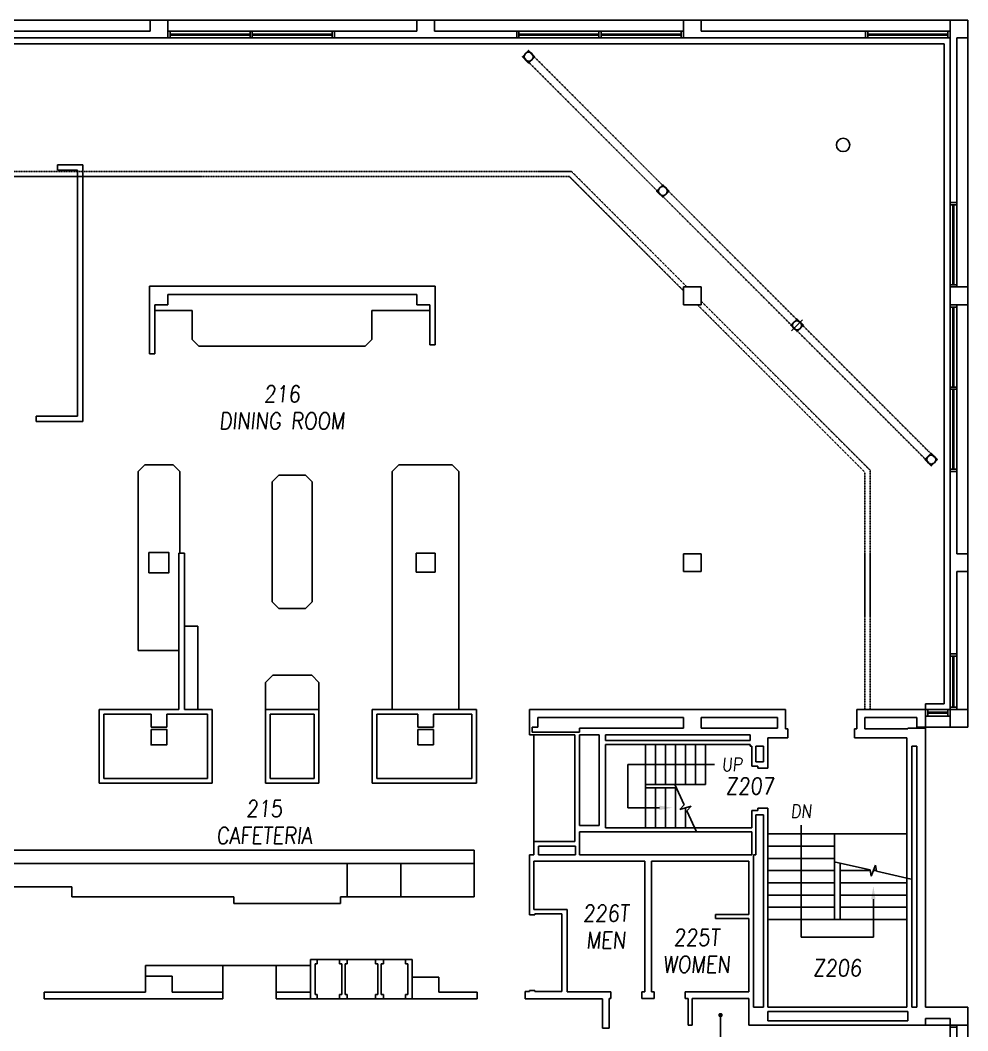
# Model space of a CAD drawing. Extents: x 1352 to 4791, y 589 to 3366.
# Drawn here: x 2695 to 3548, y 2456 to 3366 of the extents above; entities that cross this region are included whole.
import ezdxf
from ezdxf.enums import TextEntityAlignment as Align

# ---------------------------------------------------------------- set-up
doc = ezdxf.new("R2010")
doc.units = 0
doc.header["$MEASUREMENT"] = 0
doc.linetypes.add('DASHED', pattern=[0.75, 0.5, -0.25])
doc.linetypes.add('HIDDEN', pattern=[0.375, 0.25, -0.125])
for name, color, linetype in [('A-BELOW', 111, 'CONTINUOUS'), ('A-FS-ID', 6, 'CONTINUOUS'), ('A-FS-NM', 6, 'CONTINUOUS'), ('A-GLAZ', 191, 'CONTINUOUS'), ('A-OVHD', 111, 'CONTINUOUS'), ('A-STRS', 4, 'CONTINUOUS'), ('A-WL-EX', 171, 'CONTINUOUS')]:
    doc.layers.add(name, color=color, linetype=linetype)
doc.styles.get("Standard").update_dxf_attribs({"font": 'romans.shx', "width": 0.85, "oblique": 5, "height": 15})

msp = doc.modelspace()

# ---------------------------------------------------------------- linework, layer by layer
at = {"layer": 'A-BELOW'}
for p, q in [((2812, 3365.62), (2588, 3365.62)), ((3052, 3365.62), (2828, 3365.62)), ((3292, 3365.62), (3068, 3365.62)), ((3532, 3365.62), (3308, 3365.62)), ((2902, 3355.62), (2830, 3355.62)), ((2976, 3355.62), (2904, 3355.62)), ((3216, 3355.62), (3144, 3355.62)), ((3290, 3355.62), (3218, 3355.62)), ((3530, 3355.62), (3458, 3355.62)), ((2830, 3349.62), (2902, 3349.62)), ((2904, 3349.62), (2976, 3349.62)), ((3144, 3349.62), (3216, 3349.62)), ((3218, 3349.62), (3290, 3349.62)), ((3458, 3349.62), (3530, 3349.62)), ((3548, 3125.62), (3548, 3349.62)), ((3526.88, 3344.5), (2593.13, 3344.5)), ((3526.88, 2750.75), (3526.88, 3344.5)), ((3532, 3127.62), (3532, 3199.62)), ((3538, 3199.62), (3538, 3127.62)), ((3548, 2885.62), (3548, 3109.62)), ((3532, 3035.62), (3532, 3107.62)), ((3538, 3107.62), (3538, 3035.62)), ((3532, 2961.62), (3532, 3033.62)), ((3538, 3033.62), (3538, 2961.62)), ((2801.25, 2959.64), (2807.25, 2965.64)), ((2807.25, 2965.64), (2832.75, 2965.64)), ((2838.75, 2959.64), (2832.75, 2965.64)), ((3030, 2959.64), (3036, 2965.64)), ((3036, 2965.64), (3084, 2965.64)), ((3090, 2959.64), (3084, 2965.64)), ((2922, 2950.37), (2928, 2956.37)), ((2952, 2956.37), (2928, 2956.37)), ((2958, 2950.37), (2952, 2956.37)), ((3030, 2959.64), (3030, 2745.62)), ((3090, 2959.64), (3090, 2745.62)), ((2922, 2842.37), (2922, 2950.37)), ((2958, 2842.37), (2958, 2950.37)), ((3548, 2745.62), (3548, 2869.62)), ((2922, 2842.37), (2928, 2836.37)), ((2958, 2842.37), (2952, 2836.37)), ((2952, 2836.37), (2928, 2836.37)), ((2855, 2820.54), (2843, 2820.54)), ((2855, 2820.54), (2855, 2745.62)), ((2838, 2798.62), (2801.25, 2798.62)), ((3532, 2793.62), (3532, 2747.62)), ((3538, 2793.62), (3538, 2747.62)), ((2916, 2769.93), (2922.44, 2776.37)), ((2964, 2769.93), (2957.56, 2776.37)), ((2916, 2769.93), (2916, 2745.62)), ((2964, 2769.93), (2964, 2745.62)), ((3510, 2750.75), (3526.88, 2750.75)), ((3510, 2745.62), (3510, 2750.75)), ((3512, 2745.62), (3530, 2745.62)), ((3530, 2739.62), (3512, 2739.62)), ((3510, 2729.62), (3532, 2729.62)), ((3157.38, 2722.87), (3157.38, 2626.87)), ((2664.63, 2619.12), (3103.63, 2619.12)), ((3103.63, 2577.12), (3103.63, 2619.12)), ((2646.63, 2607.12), (3103.63, 2607.12)), ((2989.38, 2577.12), (2989.38, 2607.12)), ((3037.63, 2577.12), (3037.63, 2607.12)), ((2646.63, 2586.12), (2741.63, 2586.12)), ((2741.63, 2577.12), (2741.63, 2586.12)), ((2741.63, 2577.12), (2887.38, 2577.12)), ((2887.38, 2571.12), (2887.38, 2577.12)), ((2983.38, 2577.12), (3103.63, 2577.12)), ((2983.38, 2571.12), (2983.38, 2577.12)), ((2887.38, 2571.12), (2983.38, 2571.12)), ((2956.5, 2520.62), (3048, 2520.62)), ((2956.5, 2485.12), (2956.5, 2520.62)), ((2962.5, 2516.62), (2962.5, 2520.62)), ((2982.5, 2516.62), (2982.5, 2520.62)), ((2989.5, 2516.62), (2989.5, 2520.62)), ((3015, 2516.62), (3015, 2520.62)), ((3022, 2516.62), (3022, 2520.62)), ((3042, 2516.62), (3042, 2520.62)), ((3048, 2504.62), (3048, 2520.62)), ((2808, 2515.12), (2956.5, 2515.12)), ((2808, 2505.62), (2808, 2515.12)), ((2877.5, 2485.12), (2877.5, 2515.12)), ((2925.5, 2485.12), (2925.5, 2515.12)), ((2960.5, 2489.12), (2960.5, 2516.62)), ((2960.5, 2516.62), (2962.5, 2516.62)), ((2982.5, 2516.62), (2984.5, 2516.62)), ((2984.5, 2489.12), (2984.5, 2516.62)), ((2987.5, 2489.12), (2987.5, 2516.62)), ((2987.5, 2516.62), (2989.5, 2516.62)), ((3015, 2516.62), (3017, 2516.62)), ((3017, 2489.12), (3017, 2516.62)), ((3020, 2489.12), (3020, 2516.62)), ((3020, 2516.62), (3022, 2516.62)), ((3042, 2516.62), (3044, 2516.62)), ((3044, 2489.12), (3044, 2516.62)), ((2956.5, 2485.12), (3048, 2485.12)), ((2960.5, 2489.12), (2962.5, 2489.12)), ((2962.5, 2485.12), (2962.5, 2489.12)), ((2982.5, 2485.12), (2982.5, 2489.12)), ((2982.5, 2489.12), (2984.5, 2489.12)), ((2987.5, 2489.12), (2989.5, 2489.12)), ((2989.5, 2485.12), (2989.5, 2489.12)), ((3015, 2485.12), (3015, 2489.12)), ((3015, 2489.12), (3017, 2489.12)), ((3020, 2489.12), (3022, 2489.12)), ((3022, 2485.12), (3022, 2489.12)), ((3042, 2485.12), (3042, 2489.12)), ((3042, 2489.12), (3044, 2489.12)), ((3510, 2461.62), (3532, 2461.62)), ((3548, 2148.62), (3548, 2461.62))]:
    msp.add_line(p, q, dxfattribs=at)
at = {"layer": 'A-BELOW', "linetype": 'Continuous'}
for p, q in [((2849.88, 3104.62), (2816.25, 3104.62)), ((2849.88, 3078.37), (2849.88, 3104.62)), ((3063.75, 3104.62), (3011.75, 3104.62)), ((3011.75, 3104.62), (3011.75, 3078.37)), ((2855.88, 3072.37), (2849.88, 3078.37)), ((3011.75, 3078.37), (3005.75, 3072.37)), ((3005.75, 3072.37), (2855.88, 3072.37)), ((2801.25, 2959.64), (2801.25, 2798.62)), ((2838.75, 2959.64), (2838.75, 2886.25)), ((2922.44, 2776.37), (2957.56, 2776.37))]:
    msp.add_line(p, q, dxfattribs=at)
at = {"layer": 'A-BELOW'}
msp.add_circle((3435.77, 3253.39), 6, dxfattribs=at)
at = {"layer": 'A-FS-ID'}
msp.add_line((3325.44, 2470.62), (3325.44, 2442.51), dxfattribs=at)
at = {"layer": 'A-FS-ID', "const_width": 2}
msp.add_lwpolyline([(3324.44, 2470.62, 1), (3326.44, 2470.62, 1)], format="xyb", close=True, dxfattribs=at)
at = {"layer": 'A-GLAZ'}
for p, q in [((2830, 3355.62), (2828, 3355.62)), ((2828, 3349.62), (2828, 3355.62)), ((2830, 3349.62), (2830, 3355.62)), ((2904, 3355.62), (2902, 3355.62)), ((2902, 3349.62), (2902, 3355.62)), ((2904, 3349.62), (2904, 3355.62)), ((2976, 3349.62), (2976, 3355.62)), ((2978, 3355.62), (2976, 3355.62)), ((2978, 3349.62), (2978, 3355.62)), ((3142, 3349.62), (3142, 3355.62)), ((3144, 3355.62), (3142, 3355.62)), ((3144, 3349.62), (3144, 3355.62)), ((3216, 3349.62), (3216, 3355.62)), ((3218, 3355.62), (3216, 3355.62)), ((3218, 3349.62), (3218, 3355.62)), ((3292, 3355.62), (3290, 3355.62)), ((3290, 3349.62), (3290, 3355.62)), ((3292, 3349.62), (3292, 3355.62)), ((3458, 3355.62), (3456, 3355.62)), ((3456, 3349.62), (3456, 3355.62)), ((3458, 3349.62), (3458, 3355.62)), ((3530, 3349.62), (3530, 3355.62)), ((3532, 3355.62), (3530, 3355.62)), ((3532, 3349.62), (3532, 3355.62)), ((2830, 3349.62), (2828, 3349.62)), ((2830, 3353.12), (2902, 3353.12)), ((2830, 3352.87), (2902, 3352.87)), ((2830, 3352.37), (2902, 3352.37)), ((2830, 3352.12), (2902, 3352.12)), ((2904, 3349.62), (2902, 3349.62)), ((2904, 3353.12), (2976, 3353.12)), ((2904, 3352.87), (2976, 3352.87)), ((2904, 3352.37), (2976, 3352.37)), ((2904, 3352.12), (2976, 3352.12)), ((2978, 3349.62), (2976, 3349.62)), ((3144, 3349.62), (3142, 3349.62)), ((3144, 3353.12), (3216, 3353.12)), ((3144, 3352.87), (3216, 3352.87)), ((3144, 3352.37), (3216, 3352.37)), ((3144, 3352.12), (3216, 3352.12)), ((3218, 3349.62), (3216, 3349.62)), ((3218, 3353.12), (3290, 3353.12)), ((3218, 3352.87), (3290, 3352.87)), ((3218, 3352.37), (3290, 3352.37)), ((3218, 3352.12), (3290, 3352.12)), ((3292, 3349.62), (3290, 3349.62)), ((3458, 3349.62), (3456, 3349.62)), ((3458, 3353.12), (3530, 3353.12)), ((3458, 3352.87), (3530, 3352.87)), ((3458, 3352.37), (3530, 3352.37)), ((3458, 3352.12), (3530, 3352.12)), ((3532, 3349.62), (3530, 3349.62)), ((3538, 3201.62), (3532, 3201.62)), ((3532, 3201.62), (3532, 3199.62)), ((3538, 3201.62), (3538, 3199.62)), ((3538, 3199.62), (3532, 3199.62)), ((3534.5, 3199.62), (3534.5, 3127.62)), ((3534.75, 3199.62), (3534.75, 3127.62)), ((3535.25, 3199.62), (3535.25, 3127.62)), ((3535.5, 3199.62), (3535.5, 3127.62)), ((3538, 3127.62), (3532, 3127.62)), ((3532, 3127.62), (3532, 3125.62)), ((3538, 3127.62), (3538, 3125.62)), ((3538, 3125.62), (3532, 3125.62)), ((3538, 3109.62), (3532, 3109.62)), ((3532, 3109.62), (3532, 3107.62)), ((3538, 3109.62), (3538, 3107.62)), ((3538, 3107.62), (3532, 3107.62)), ((3534.5, 3107.62), (3534.5, 3035.62)), ((3534.75, 3107.62), (3534.75, 3035.62)), ((3535.25, 3107.62), (3535.25, 3035.62)), ((3535.5, 3107.62), (3535.5, 3035.62)), ((3538, 3035.62), (3532, 3035.62)), ((3532, 3035.62), (3532, 3033.62)), ((3538, 3033.62), (3532, 3033.62)), ((3534.5, 3033.62), (3534.5, 2961.62)), ((3534.75, 3033.62), (3534.75, 2961.62)), ((3535.25, 3033.62), (3535.25, 2961.62)), ((3535.5, 3033.62), (3535.5, 2961.62)), ((3538, 3035.62), (3538, 3033.62)), ((3538, 2961.62), (3532, 2961.62)), ((3532, 2961.62), (3532, 2959.62)), ((3538, 2959.62), (3532, 2959.62)), ((3538, 2961.62), (3538, 2959.62)), ((3538, 2795.62), (3532, 2795.62)), ((3532, 2795.62), (3532, 2793.62)), ((3538, 2793.62), (3532, 2793.62)), ((3534.5, 2793.62), (3534.5, 2747.62)), ((3534.75, 2793.62), (3534.75, 2747.62)), ((3535.25, 2793.62), (3535.25, 2747.62)), ((3535.5, 2793.62), (3535.5, 2747.62)), ((3538, 2795.62), (3538, 2793.62)), ((3512, 2745.62), (3510, 2745.62)), ((3512, 2739.62), (3512, 2745.62)), ((3530, 2739.62), (3530, 2745.62)), ((3532, 2745.62), (3530, 2745.62)), ((3538, 2747.62), (3532, 2747.62)), ((3532, 2747.62), (3532, 2745.62)), ((3538, 2745.62), (3532, 2745.62)), ((3538, 2747.62), (3538, 2745.62)), ((3512, 2739.62), (3510, 2739.62)), ((3530, 2743.12), (3512, 2743.12)), ((3530, 2742.87), (3512, 2742.87)), ((3530, 2742.37), (3512, 2742.37)), ((3530, 2742.12), (3512, 2742.12)), ((3532, 2739.62), (3530, 2739.62)), ((3538, 2461.62), (3532, 2461.62)), ((3532, 2459.62), (3532, 2461.62)), ((3532, 2383.87), (3532, 2459.62)), ((3538, 2459.62), (3532, 2459.62)), ((3538, 2459.62), (3538, 2461.62)), ((3538, 2383.87), (3538, 2459.62))]:
    msp.add_line(p, q, dxfattribs=at)
at = {"layer": 'A-OVHD', "linetype": 'DASHED'}
for p, q in [((3520.42, 2970.03), (3152.41, 3338.04)), ((3515.47, 2965.08), (3147.46, 3333.09))]:
    msp.add_line(p, q, dxfattribs=at)
at = {"layer": 'A-OVHD', "linetype": 'HIDDEN'}
for p, q in [((3191.27, 3229.62), (2588.03, 3229.62)), ((3295.27, 3125.62), (3191.27, 3229.62)), ((3189.36, 3225), (2588.03, 3225)), ((3292, 3122.35), (3189.36, 3225)), ((3455.38, 2958.98), (3304.73, 3109.62)), ((3460, 2960.89), (3308, 3112.89)), ((3455.38, 2745.62), (3455.38, 2958.98)), ((3460, 2745.62), (3460, 2960.89))]:
    msp.add_line(p, q, dxfattribs=at)
at = {"layer": 'A-OVHD'}
msp.add_line((3399.29, 3096.12), (3389.39, 3086.22), dxfattribs=at)
for points in [[(3158.42, 3332.74), (3152.76, 3327.08), (3147.11, 3332.74), (3152.76, 3338.4)], [(3279.21, 3211.95), (3273.55, 3206.29), (3267.9, 3211.95), (3273.55, 3217.61)], [(3399.99, 3091.17), (3394.34, 3085.51), (3388.68, 3091.17), (3394.34, 3096.82)], [(3520.78, 2970.38), (3515.12, 2964.73), (3509.46, 2970.38), (3515.12, 2976.04)]]:
    msp.add_lwpolyline(points, close=True, dxfattribs=at)
for centre in [(3152.76, 3332.74), (3273.55, 3211.95), (3394.34, 3091.17), (3515.12, 2970.38)]:
    msp.add_circle(centre, 4, dxfattribs=at)
at = {"layer": 'A-STRS'}
for p, q in [((3257.88, 2639.12), (3257.88, 2714.12)), ((3266.88, 2678.12), (3266.88, 2714.12)), ((3275.88, 2678.12), (3275.88, 2714.12)), ((3284.88, 2678.12), (3284.88, 2714.12)), ((3293.88, 2678.12), (3293.88, 2714.12)), ((3302.88, 2678.12), (3302.88, 2714.12)), ((3311.88, 2678.12), (3311.88, 2714.12)), ((3241.88, 2696.12), (3319.88, 2696.12)), ((3241.88, 2657.12), (3241.88, 2696.12)), ((3257.88, 2678.12), (3311.88, 2678.12)), ((3257.88, 2675.12), (3285.71, 2675.12)), ((3266.88, 2639.12), (3266.88, 2675.12)), ((3275.88, 2639.12), (3275.88, 2675.12)), ((3292.64, 2659.85), (3284.35, 2678.12)), ((3284.88, 2639.12), (3284.88, 2675.12)), ((3270.5, 2657.12), (3241.88, 2657.12)), ((3288.79, 2655.64), (3292.64, 2659.85)), ((3298.97, 2658.61), (3288.79, 2655.64)), ((3293.88, 2639.12), (3293.88, 2657.12)), ((3298.97, 2658.61), (3295.12, 2654.39)), ((3303.7, 2635.5), (3295.12, 2654.39)), ((3398, 2540.62), (3398, 2641.62)), ((3493, 2633.62), (3368, 2633.62)), ((3428, 2556.62), (3428, 2633.62)), ((3428, 2622.62), (3368, 2622.62)), ((3428, 2611.62), (3368, 2611.62)), ((3428, 2600.62), (3368, 2600.62)), ((3460.07, 2601.28), (3429, 2608.23)), ((3433, 2556.62), (3433, 2607.33)), ((3460.2, 2600.62), (3433, 2600.62)), ((3461.12, 2595.66), (3460.07, 2601.28)), ((3464.88, 2605.58), (3461.12, 2595.66)), ((3465.81, 2600.62), (3463, 2600.62)), ((3464.88, 2605.58), (3465.93, 2599.97)), ((3497, 2593.01), (3465.93, 2599.97)), ((3428, 2589.62), (3368, 2589.62)), ((3493, 2589.62), (3433, 2589.62)), ((3428, 2578.62), (3368, 2578.62)), ((3493, 2578.62), (3433, 2578.62)), ((3463, 2574.95), (3463, 2540.62)), ((3428, 2567.62), (3368, 2567.62)), ((3493, 2567.62), (3433, 2567.62)), ((3433, 2556.62), (3368, 2556.62)), ((3493, 2556.62), (3433, 2556.62)), ((3463, 2540.62), (3398, 2540.62))]:
    msp.add_line(p, q, dxfattribs=at)
for points in [[(3270.5, 2659.07), (3270.5, 2655.18), (3282.17, 2657.12)], [(3461.06, 2574.95), (3464.95, 2574.95), (3463, 2586.62)]]:
    msp.add_solid(points, dxfattribs=at)
at = {"layer": 'A-WL-EX'}
for p, q in [((2812, 3365.62), (2812, 3355.62)), ((2828, 3365.62), (2812, 3365.62)), ((2828, 3349.62), (2828, 3365.62)), ((3052, 3365.62), (3052, 3355.62)), ((3068, 3365.62), (3052, 3365.62)), ((3068, 3355.62), (3068, 3365.62)), ((3292, 3365.62), (3292, 3349.62)), ((3308, 3365.62), (3292, 3365.62)), ((3308, 3355.62), (3308, 3365.62)), ((3532, 3365.62), (3532, 3349.62)), ((3548, 3365.62), (3532, 3365.62)), ((3548, 3349.62), (3548, 3365.62)), ((2812, 3355.62), (2664, 3355.62)), ((2978, 3355.62), (3052, 3355.62)), ((3142, 3355.62), (3068, 3355.62)), ((3456, 3355.62), (3308, 3355.62)), ((2812, 3349.62), (2664, 3349.62)), ((2812, 3349.62), (2828, 3349.62)), ((2978, 3349.62), (3052, 3349.62)), ((3052, 3349.62), (3068, 3349.62)), ((3142, 3349.62), (3068, 3349.62)), ((3292, 3349.62), (3308, 3349.62)), ((3456, 3349.62), (3308, 3349.62)), ((3532, 3201.62), (3532, 3349.62)), ((3538, 3201.62), (3538, 3349.62)), ((3538, 3349.62), (3548, 3349.62)), ((2751.38, 3235.62), (2728.63, 3235.62)), ((2728.63, 3235.62), (2728.63, 3230.75)), ((2746.63, 3230.75), (2728.63, 3230.75)), ((2746.63, 3230.75), (2746.63, 3009.5)), ((2751.38, 3235.62), (2751.38, 3004.62)), ((2811.38, 3126.25), (3068.63, 3126.25)), ((2811.38, 3126.25), (2811.38, 3065.62)), ((2828, 3119), (3052, 3119)), ((2828, 3109.62), (2828, 3119)), ((3052, 3119), (3052, 3109.62)), ((3068.63, 3126.25), (3068.63, 3073.62)), ((3292, 3125.62), (3292, 3109.62)), ((3308, 3125.62), (3292, 3125.62)), ((3308, 3109.62), (3308, 3125.62)), ((3532, 3125.62), (3532, 3109.62)), ((3548, 3125.62), (3532, 3125.62)), ((3548, 3109.62), (3548, 3125.62)), ((2816.25, 3109.62), (2828, 3109.62)), ((2816.25, 3109.62), (2816.25, 3065.62)), ((3052, 3109.62), (3063.75, 3109.62)), ((3063.75, 3109.62), (3063.75, 3073.62)), ((3292, 3109.62), (3308, 3109.62)), ((3532, 3109.62), (3548, 3109.62)), ((3063.75, 3073.62), (3068.63, 3073.62)), ((2816.25, 3065.62), (2811.38, 3065.62)), ((2746.63, 3009.5), (2709.41, 3009.5)), ((2709.41, 3009.5), (2709.41, 3004.62)), ((2751.41, 3004.62), (2709.41, 3004.62)), ((3532, 2959.62), (3532, 2885.62)), ((3538, 2959.62), (3538, 2885.62)), ((2838, 2886.25), (2838, 2745.62)), ((2838, 2886.25), (2842.88, 2886.25)), ((2842.88, 2886.25), (2842.88, 2745.62)), ((3068.63, 2886.25), (3051.38, 2886.25)), ((3068.63, 2869), (3068.63, 2886.25)), ((3292, 2885.62), (3292, 2869.62)), ((3308, 2885.62), (3292, 2885.62)), ((3308, 2869.62), (3308, 2885.62)), ((3532, 2885.62), (3532, 2869.62)), ((3548, 2885.62), (3538, 2885.62)), ((3548, 2869.62), (3548, 2885.62)), ((3068.63, 2869), (3051.38, 2869)), ((3292, 2869.62), (3308, 2869.62)), ((3532, 2869.62), (3532, 2795.62)), ((3538, 2869.62), (3538, 2795.62)), ((3538, 2869.62), (3548, 2869.62)), ((2766.25, 2679.12), (2766.25, 2745.62)), ((2766.25, 2745.62), (2838, 2745.62)), ((2842.88, 2745.62), (2868, 2745.62)), ((2868, 2679.12), (2868, 2745.62)), ((2916, 2745.62), (2916, 2679.12)), ((2916, 2745.62), (2964, 2745.62)), ((2964, 2745.62), (2964, 2679.12)), ((3012, 2745.62), (3105.88, 2745.62)), ((3012, 2679.12), (3012, 2745.62)), ((3153.63, 2745.62), (3384, 2745.62)), ((3153.63, 2722.87), (3153.63, 2745.62)), ((3384, 2728.12), (3384, 2745.62)), ((3448, 2745.62), (3510, 2745.62)), ((3448, 2728.12), (3448, 2745.62)), ((3510, 2745.62), (3510, 2729.62)), ((3548, 2745.62), (3532, 2745.62)), ((3532, 2729.62), (3532, 2745.62)), ((3532, 2745.62), (3532, 2729.62)), ((3548, 2729.62), (3548, 2745.62)), ((2770.5, 2683.37), (2770.5, 2741.37)), ((2770.5, 2741.37), (2813, 2741.37)), ((2813, 2741.37), (2813, 2729.62)), ((2827, 2741.37), (2863.75, 2741.37)), ((2827, 2729.62), (2827, 2741.37)), ((2863.75, 2683.37), (2863.75, 2741.37)), ((2920.25, 2741.37), (2920.25, 2683.37)), ((2920.25, 2741.37), (2959.75, 2741.37)), ((2959.75, 2741.37), (2959.75, 2683.37)), ((3016.25, 2683.37), (3016.25, 2741.37)), ((3016.25, 2741.37), (3053, 2741.37)), ((3053, 2741.37), (3053, 2729.62)), ((3067, 2741.37), (3101.63, 2741.37)), ((3067, 2729.62), (3067, 2741.37)), ((3160.88, 2738.37), (3292, 2738.37)), ((3160.88, 2729.62), (3160.88, 2738.37)), ((3292, 2738.37), (3292, 2728.62)), ((3308, 2738.37), (3376.75, 2738.37)), ((3308, 2728.62), (3308, 2738.37)), ((3376.75, 2728.62), (3376.75, 2738.37)), ((3455.25, 2738.37), (3502, 2738.37)), ((3455.25, 2728.12), (3455.25, 2738.37)), ((3502, 2729.62), (3502, 2738.37)), ((2813, 2729.62), (2827, 2729.62)), ((3053, 2729.62), (3067, 2729.62)), ((3053, 2727.62), (3053, 2713.62)), ((3067, 2727.62), (3053, 2727.62)), ((3067, 2713.62), (3067, 2727.62)), ((3155.88, 2729.62), (3160.88, 2729.62)), ((3155.88, 2725.12), (3155.88, 2729.62)), ((3198.63, 2728.62), (3292, 2728.62)), ((3198.63, 2725.12), (3198.63, 2728.62)), ((3308, 2728.62), (3376.75, 2728.62)), ((3384, 2728.12), (3386, 2728.12)), ((3386, 2720.12), (3386, 2728.12)), ((3446, 2720.12), (3446, 2728.12)), ((3448, 2728.12), (3446, 2728.12)), ((3455.25, 2728.12), (3494, 2728.12)), ((3494, 2728.62), (3494, 2728.12)), ((3510, 2728.62), (3494, 2728.62)), ((3510, 2729.62), (3502, 2729.62)), ((3510, 2477.62), (3510, 2728.62)), ((3532, 2729.62), (3548, 2729.62)), ((3153.63, 2722.87), (3194.38, 2722.87)), ((3155.88, 2725.12), (3198.63, 2725.12)), ((3194.38, 2722.87), (3194.38, 2626.87)), ((3198.63, 2722.87), (3198.63, 2641.25)), ((3198.63, 2722.87), (3216.13, 2722.87)), ((3216.13, 2641.25), (3216.13, 2722.87)), ((3221.88, 2722.87), (3352, 2722.87)), ((3221.88, 2717.75), (3221.88, 2722.87)), ((3352, 2722.87), (3352, 2717.75)), ((3368, 2720.12), (3386, 2720.12)), ((3368, 2712.62), (3368, 2720.12)), ((3368, 2692.62), (3368, 2720.12)), ((3448, 2720.12), (3446, 2720.12)), ((3448, 2720.12), (3493, 2720.12)), ((3493, 2477.62), (3493, 2720.12)), ((3053, 2713.62), (3067, 2713.62)), ((3221.88, 2717.75), (3352, 2717.75)), ((3221.88, 2639.12), (3221.88, 2714.12)), ((3221.88, 2714.12), (3352, 2714.12)), ((3352, 2714.12), (3352, 2712.62)), ((3352, 2712.62), (3353.5, 2712.62)), ((3353.5, 2694.62), (3353.5, 2712.62)), ((3357.13, 2698.37), (3357.13, 2712.62)), ((3357.13, 2712.62), (3364.25, 2712.62)), ((3364.25, 2698.37), (3364.25, 2712.62)), ((3497.5, 2477.62), (3497.5, 2712.62)), ((3497.5, 2712.62), (3502, 2712.62)), ((3502, 2477.62), (3502, 2712.62)), ((3502, 2703.62), (3502, 2712.62)), ((3353.5, 2694.62), (3359, 2694.62)), ((3357.13, 2698.37), (3364.25, 2698.37)), ((3359, 2694.62), (3359, 2692.62)), ((3359, 2692.62), (3368, 2692.62)), ((2770.5, 2683.37), (2863.75, 2683.37)), ((2920.25, 2683.37), (2959.75, 2683.37)), ((3016.25, 2683.37), (3101.63, 2683.37)), ((2766.25, 2679.12), (2868, 2679.12)), ((2916, 2679.12), (2964, 2679.12)), ((3012, 2679.12), (3105.88, 2679.12)), ((3359, 2656.62), (3359, 2654.62)), ((3359, 2656.62), (3368, 2656.62)), ((3368, 2477.62), (3368, 2656.62)), ((3353.5, 2639.12), (3353.5, 2654.62)), ((3353.5, 2654.62), (3359, 2654.62)), ((3357.13, 2614.87), (3357.13, 2650.87)), ((3357.13, 2650.87), (3364.25, 2650.87)), ((3364.25, 2477.62), (3364.25, 2650.87)), ((3198.63, 2641.25), (3216.13, 2641.25)), ((3221.88, 2639.12), (3353.5, 2639.12)), ((3198.63, 2635.5), (3353.5, 2635.5)), ((3198.63, 2635.5), (3198.63, 2614.87)), ((3353.5, 2614.87), (3353.5, 2635.5)), ((3157.38, 2626.87), (3194.38, 2626.87)), ((3157.38, 2614.87), (3157.38, 2626.87)), ((3161.63, 2622.62), (3195, 2622.62)), ((3161.63, 2614.87), (3161.63, 2622.62)), ((3195, 2622.62), (3195, 2614.87)), ((3153.63, 2560.75), (3153.63, 2614.87)), ((3153.63, 2614.87), (3157.38, 2614.87)), ((3161.63, 2614.87), (3195, 2614.87)), ((3198.63, 2614.87), (3353.5, 2614.87)), ((3355.25, 2477.62), (3355.25, 2614.87)), ((3355.25, 2614.87), (3357.13, 2614.87)), ((3157.38, 2609.12), (3257.25, 2609.12)), ((3157.38, 2565.75), (3157.38, 2609.12)), ((3257.25, 2491.62), (3257.25, 2609.12)), ((3263.25, 2609.12), (3351, 2609.12)), ((3263.25, 2491.62), (3263.25, 2609.12)), ((3351, 2561.25), (3351, 2609.12)), ((3157.38, 2565.75), (3187.38, 2565.75)), ((3187.38, 2491.62), (3187.38, 2565.75)), ((3153.63, 2560.75), (3158.38, 2560.75)), ((3158.38, 2561.75), (3182.5, 2561.75)), ((3158.38, 2560.75), (3158.38, 2561.75)), ((3182.5, 2491.75), (3182.5, 2561.75)), ((3321, 2561.25), (3351, 2561.25)), ((3321, 2557.62), (3321, 2561.25)), ((3321, 2557.62), (3351, 2557.62)), ((3351, 2491.62), (3351, 2557.62)), ((2808, 2505.62), (2832, 2505.62)), ((2808, 2491.12), (2808, 2505.62)), ((2832, 2491.12), (2832, 2505.62)), ((3048, 2504.62), (3072, 2504.62)), ((3048, 2485.12), (3048, 2504.62)), ((3072, 2491.12), (3072, 2504.62)), ((2716.63, 2491.12), (2808, 2491.12)), ((2716.63, 2485.12), (2716.63, 2491.12)), ((2832, 2491.12), (2877.5, 2491.12)), ((2925.5, 2491.12), (2956.5, 2491.12)), ((2956.5, 2491.12), (2956.5, 2485.12)), ((3072, 2491.12), (3106.5, 2491.12)), ((3106.5, 2485.12), (3106.5, 2491.12)), ((3149.63, 2491.75), (3153.63, 2491.75)), ((3149.63, 2485.12), (3149.63, 2491.75)), ((3153.63, 2491.75), (3153.63, 2492.75)), ((3153.63, 2492.75), (3158.38, 2492.75)), ((3158.38, 2492.75), (3158.38, 2491.75)), ((3158.38, 2491.75), (3182.5, 2491.75)), ((3187.38, 2491.62), (3226.75, 2491.62)), ((3226.75, 2491.62), (3226.75, 2485.62)), ((3254.75, 2491.62), (3254.75, 2485.62)), ((3254.75, 2491.62), (3257.25, 2491.62)), ((3263.25, 2491.62), (3265.75, 2491.62)), ((3265.75, 2491.62), (3265.75, 2485.62)), ((3293.75, 2491.62), (3351, 2491.62)), ((3293.75, 2491.62), (3293.75, 2485.62)), ((2716.63, 2485.12), (2877.5, 2485.12)), ((2925.5, 2485.12), (2956.5, 2485.12)), ((3048, 2485.12), (3106.5, 2485.12)), ((3149.63, 2485.12), (3219.25, 2485.12)), ((3219.25, 2458.87), (3219.25, 2485.12)), ((3225.25, 2458.87), (3225.25, 2485.62)), ((3225.25, 2485.62), (3226.75, 2485.62)), ((3254.75, 2485.62), (3265.75, 2485.62)), ((3293.75, 2485.62), (3296.25, 2485.62)), ((3296.25, 2485.62), (3296.25, 2461.62)), ((3299.88, 2485.62), (3299.88, 2461.62)), ((3299.88, 2485.62), (3351, 2485.62)), ((3351, 2461.62), (3351, 2485.62)), ((3364.25, 2477.62), (3355.25, 2477.62)), ((3493, 2477.62), (3368, 2477.62)), ((3494, 2473.87), (3368, 2473.87)), ((3368, 2465.37), (3368, 2473.87)), ((3494, 2473.87), (3494, 2465.37)), ((3502, 2477.62), (3497.5, 2477.62)), ((3498, 2477.62), (3502, 2477.62)), ((3548, 2477.62), (3510, 2477.62)), ((3548, 2461.62), (3548, 2477.62)), ((3494, 2465.37), (3368, 2465.37)), ((3510, 2467.62), (3532, 2467.62)), ((3510, 2461.62), (3510, 2467.62)), ((3532, 2467.62), (3532, 2461.62)), ((3225.25, 2458.87), (3219.25, 2458.87)), ((3299.88, 2461.62), (3296.25, 2461.62)), ((3510, 2461.62), (3351, 2461.62)), ((3494, 2461.62), (3510, 2461.62)), ((3532, 2461.62), (3548, 2461.62))]:
    msp.add_line(p, q, dxfattribs=at)
at = {"layer": 'A-WL-EX', "linetype": 'Continuous'}
for p, q in [((3051.38, 2886.25), (3051.38, 2869)), ((3105.88, 2679.12), (3105.88, 2745.62)), ((3101.63, 2683.37), (3101.63, 2741.37))]:
    msp.add_line(p, q, dxfattribs=at)
at = {"layer": 'A-WL-EX'}
for points in [[(2811, 2868.62), (2829, 2868.62), (2829, 2886.62), (2811, 2886.62)], [(2813, 2727.62), (2813, 2713.62), (2827, 2713.62), (2827, 2727.62)]]:
    msp.add_lwpolyline(points, close=True, dxfattribs=at)

# ---------------------------------------------------------------- texts
at = {"layer": 'A-FS-ID', "oblique": 5, "width": 0.85}
for s, p in [('216', (2930.81, 3029.37)), ('Z207', (3351.97, 2676.62)), ('215', (2914.81, 2656.37)), ('226T', (3222.31, 2562.22)), ('225T', (3303.9, 2540.55)), ('Z206', (3430.5, 2513.08))]:
    msp.add_text(s, height=15, dxfattribs=at).set_placement(p, align=Align.MIDDLE)
at = {"layer": 'A-FS-NM', "oblique": 5, "width": 0.85}
for s, p in [('DINING ROOM', (2930.81, 3005.09)), ('CAFETERIA', (2914.81, 2632.09)), ('MEN', (3222.31, 2537.94)), ('WOMEN', (3303.9, 2516.26))]:
    msp.add_text(s, height=15, dxfattribs=at).set_placement(p, align=Align.MIDDLE)
at = {"layer": 'A-STRS', "oblique": 5, "width": 0.85}
for s, p in [('UP', (3335.88, 2696.12)), ('DN', (3398, 2653.97))]:
    msp.add_text(s, height=12, dxfattribs=at).set_placement(p, align=Align.MIDDLE)

doc.saveas('drawing.dxf')
